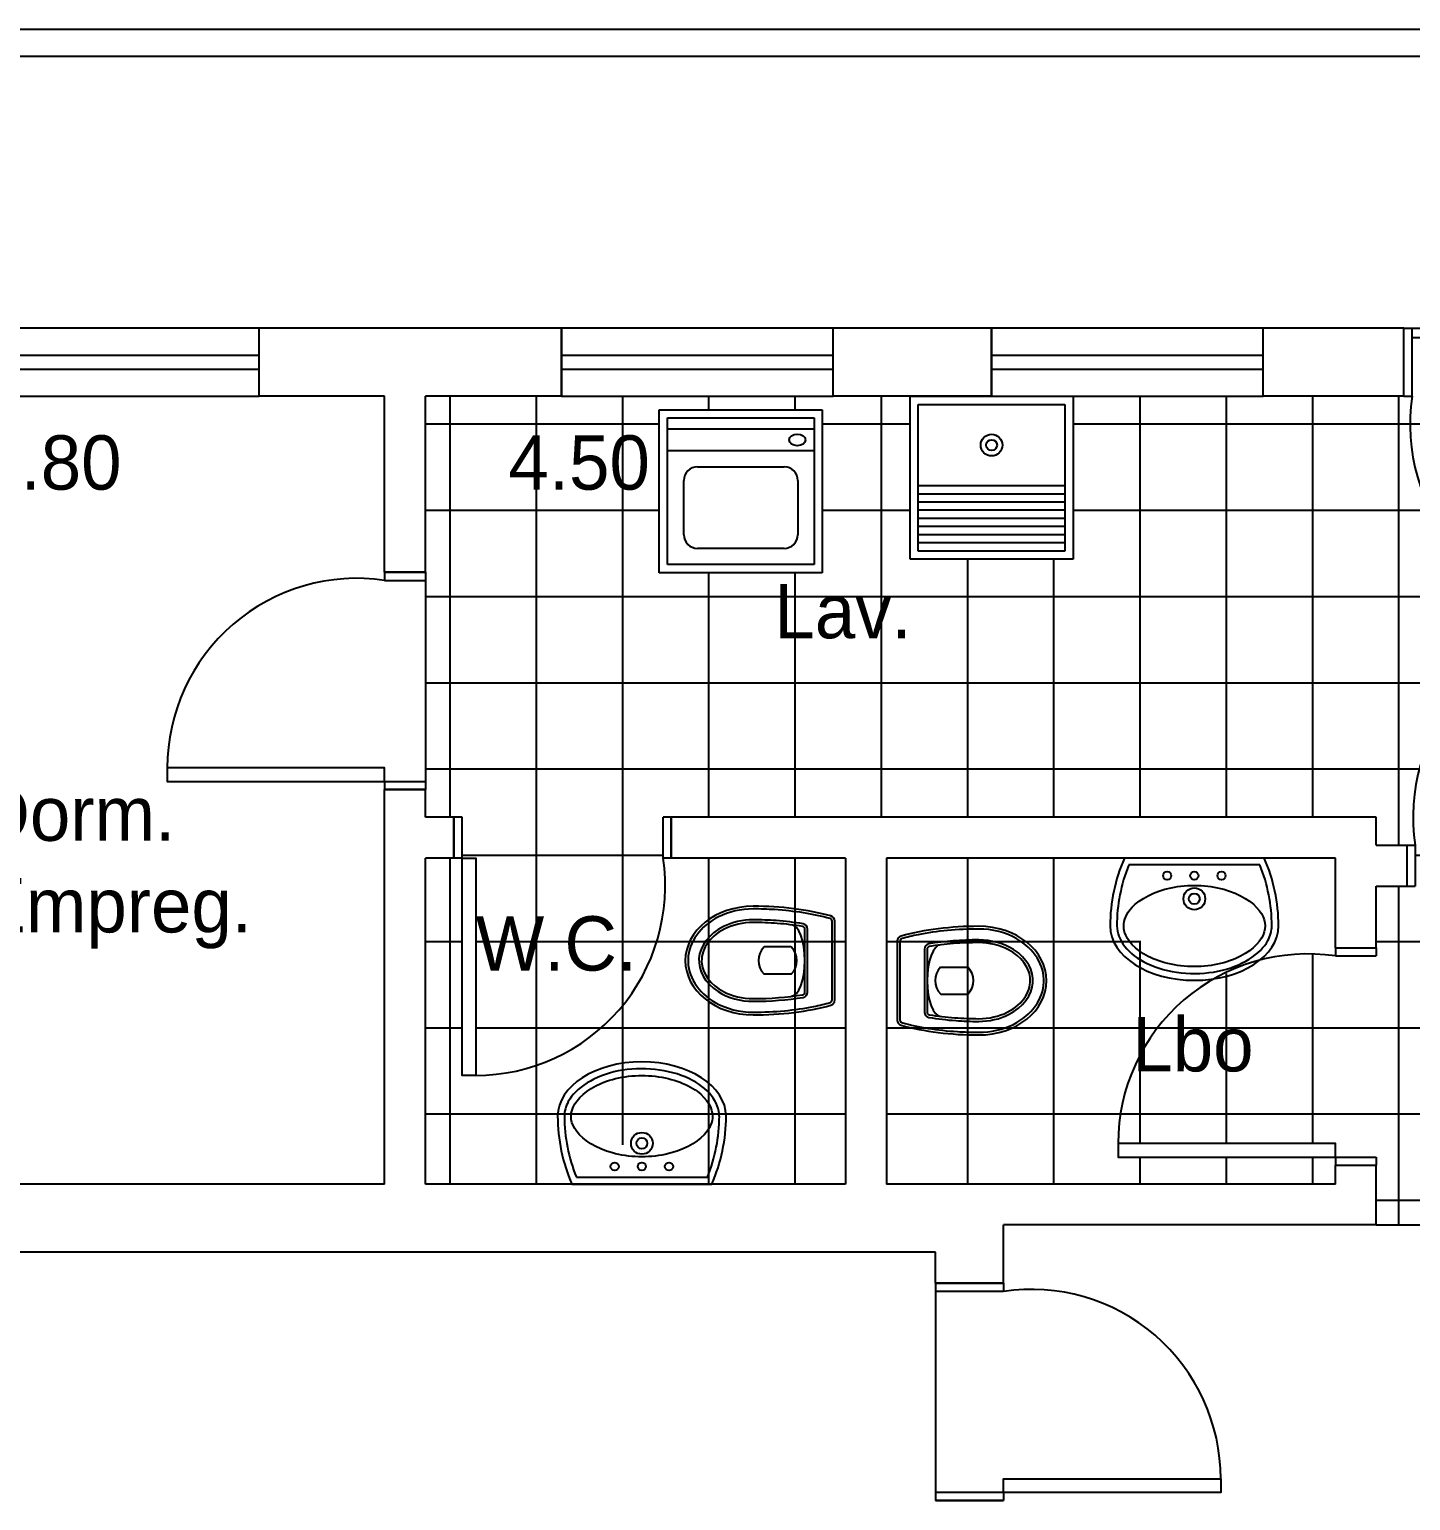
# Model space of a CAD drawing. Extents: x 2.5 to 46, y 0.5 to 35.7.
# Drawn here: x 12.13 to 17.22, y 18.29 to 23.71 of the extents above; entities that cross this region are included whole.
import ezdxf

# ---------------------------------------------------------------- set-up
doc = ezdxf.new("R2010")
doc.units = 0
doc.layers.get('0').update_dxf_attribs({"linetype": 'CONTINUOUS'})
doc.layers.get('DEFPOINTS').update_dxf_attribs({"linetype": 'CONTINUOUS'})
for name, color, linetype in [('BLOCO', 5, 'CONTINUOUS'), ('BLOCOS', 5, 'CONTINUOUS'), ('HACHURA', 1, 'CONTINUOUS'), ('JARDIM', 3, 'CONTINUOUS'), ('PAREDE', 7, 'CONTINUOUS')]:
    doc.layers.add(name, color=color, linetype=linetype)
doc.styles.add('PADRÃO', font='', dxfattribs={"height": 0.2})
doc.styles.get('PADRÃO').set_extended_font_data('AvantGarde Bk BT')
doc.dimstyles.new('PADRÃOS', dxfattribs={"dimtxt": 0.15, "dimasz": 0.1, "dimexe": 1.25, "dimexo": 0.625, "dimgap": 0.1, "dimtad": 0, "dimjust": 1, "dimzin": 1, "dimdsep": 46, "dimtxsty": 'PADRÃO', "dimcen": 2.5, "dimse1": 1, "dimse2": 1, "dimsd1": 1, "dimsd2": 1, "dimclrt": 1, "dimadec": 0, "dimazin": 0, "dimtfac": 1, "dimtdec": 4, "dimtmove": 0, "dimatfit": 3, "dimfxl": 1, "dimtolj": 1, "dimtzin": 0, "dimarcsym": 0})

# ---------------------------------------------------------------- blocks, each defined once
blk = doc.blocks.new('J1')
at = {"layer": 'BLOCO'}
for p, q in [((0, 0.25), (0, 0)), ((1, 0.25), (0, 0.25)), ((1, 0), (1, 0.25)), ((1, 0.1500000000000057), (0, 0.1500000000000057)), ((0, 0.09999999999999432), (1, 0.09999999999999432)), ((0, 0), (1, 0))]:
    blk.add_line(p, q, dxfattribs=at)
blk = doc.blocks.new('P80D15')
at = {"layer": 'BLOCO', "ltscale": 0.015}
for p, q in [((0, 0.1500000000000057), (0, 0)), ((0, 0.1500000000000341), (0.03000000000000114, 0.1500000000000341)), ((0.03000000000000114, 0.1500000000000057), (0.03000000000000114, 0)), ((0.7700000000000102, 0.1500000000000057), (0.7700000000000102, 0)), ((0.7700000000000102, 0.1500000000000057), (0.8000000000000114, 0.1500000000000057)), ((0.8000000000000114, 0.1500000000000057), (0.8000000000000114, 0)), ((0, 2.842170943040401e-14), (0.03000000000000114, 0)), ((0.7699999999999818, 0), (0.8000000000000114, 0))]:
    blk.add_line(p, q, dxfattribs=at)
at = {"layer": 'BLOCO'}
blk.add_lwpolyline([(0.7700000000000102, 0.1500000000000057), (0.7199999999999989, 0.1500000000000057), (0.7199999999999989, 0.950000000000017), (0.7700000000000102, 0.950000000000017)], close=True, dxfattribs=at)
at = {"layer": 'BLOCO', "ltscale": 0.015}
blk.add_arc((0.7199999999999989, 0.2524375000000134), 0.6975625000000036, 89.99999999999959, 188.444460412286, dxfattribs=at)
blk = doc.blocks.new('P80D25')
at = {"layer": 'BLOCO', "ltscale": 0.015}
for p, q in [((0, 0.2499999999999716), (0, 0)), ((0, 0.25), (0.03000000000000114, 0.25)), ((0.03000000000000114, 0.2499999999999716), (0.03000000000000114, 0)), ((0.7700000000000102, 0.2499999999999716), (0.7700000000000102, -2.842170943040401e-14)), ((0.7700000000000102, 0.2499999999999716), (0.8000000000000114, 0.2499999999999716)), ((0.8000000000000114, 0.2499999999999716), (0.8000000000000114, -2.842170943040401e-14)), ((0, 0), (0.8000000000000114, -2.842170943040401e-14))]:
    blk.add_line(p, q, dxfattribs=at)
at = {"layer": 'BLOCO'}
blk.add_lwpolyline([(0.7700000000000102, 0.2499999999999716), (0.7199999999999989, 0.2499999999999716), (0.7199999999999989, 1.049999999999983), (0.7700000000000102, 1.049999999999983)], close=True, dxfattribs=at)
at = {"layer": 'BLOCO', "ltscale": 0.015}
blk.add_arc((0.7199999999999989, 0.3524374999999793), 0.6975625000000036, 89.99999999999959, 188.444460412286, dxfattribs=at)
blk = doc.blocks.new('P80E15')
at = {"layer": 'BLOCO', "ltscale": 0.015}
for p, q in [((0.03000000000000114, 0.1500000000000057), (0, 0.1500000000000057)), ((0, 0.1500000000000057), (0, 0)), ((0.03000000000000114, 0.1500000000000057), (0.03000000000000114, 0)), ((0.8000000000000114, 0.1500000000000341), (0.7700000000000102, 0.1500000000000341)), ((0.7700000000000102, 0.1500000000000057), (0.7700000000000102, 0)), ((0.8000000000000114, 0.1500000000000057), (0.8000000000000114, 0)), ((0.03000000000000114, 2.842170943040401e-14), (0, 0)), ((0.8000000000000114, 2.842170943040401e-14), (0.7700000000000102, 5.684341886080801e-14))]:
    blk.add_line(p, q, dxfattribs=at)
at = {"layer": 'BLOCO'}
blk.add_lwpolyline([(0.03000000000000114, 0.1500000000000057), (0.0800000000000125, 0.1500000000000057), (0.0800000000000125, 0.950000000000017), (0.03000000000000114, 0.950000000000017)], close=True, dxfattribs=at)
at = {"layer": 'BLOCO', "ltscale": 0.015}
blk.add_arc((0.0800000000000125, 0.2524375000000134), 0.6975625000000036, 351.555539587714, 90.00000000000041, dxfattribs=at)
blk = doc.blocks.new('P80E25')
at = {"layer": 'BLOCO', "ltscale": 0.015}
for p, q in [((0.03000000000000114, 0.25), (0, 0.25)), ((0, 0.25), (0, 0)), ((0.03000000000000114, 0.25), (0.03000000000000114, 0)), ((0.8000000000000114, 0.2500000000000284), (0.7700000000000102, 0.2500000000000284)), ((0.7700000000000102, 0.25), (0.7700000000000102, 2.842170943040401e-14)), ((0.8000000000000114, 0.25), (0.8000000000000114, 2.842170943040401e-14)), ((0.8000000000000114, 2.842170943040401e-14), (0, 0))]:
    blk.add_line(p, q, dxfattribs=at)
at = {"layer": 'BLOCO'}
blk.add_lwpolyline([(0.03000000000000114, 0.25), (0.0800000000000125, 0.25), (0.0800000000000125, 1.050000000000011), (0.03000000000000114, 1.050000000000011)], close=True, dxfattribs=at)
at = {"layer": 'BLOCO', "ltscale": 0.015}
blk.add_arc((0.0800000000000125, 0.3524375000000077), 0.6975625000000036, 351.555539587714, 90.00000000000041, dxfattribs=at)
blk = doc.blocks.new('LAVAT')
at = {"layer": 'BLOCOS'}
for p, q in [((-0.2573623180961135, 0), (0.2573623180960993, 0)), ((-0.2410322495695425, 0.02500000000000568), (0.2410322495695283, 0.02500000000000568))]:
    blk.add_line(p, q, dxfattribs=at)
for centre, radius in [((-2.842170943040401e-14, 0.1500000000000057), 0.04), ((-2.842170943040401e-14, 0.1500000000000057), 0.02), ((-0.09999999999999432, 0.06499999999999773), 0.015), ((0, 0.06499999999999773), 0.015), ((0.09999999999999432, 0.06499999999999773), 0.015)]:
    blk.add_circle(centre, radius, dxfattribs=at)
for centre, radius, start, end in [((0.3099999999999739, 0.25), 0.6200000000000045, 180, 203.779994731564), ((0.3099999999999739, 0.25), 0.5951987399818819, 180.0000000000055, 202.2113997706397), ((-0.3099999999999739, 0.25), 0.5951987399818819, 337.7886002293573, 359.9999999999946), ((-0.3099999999999739, 0.25), 0.6200000000000045, 336.2200052684331, 7.016477563892661e-15)]:
    blk.add_arc(centre, radius, start, end, dxfattribs=at)
blk.add_ellipse((-2.842170943040401e-14, 0.25), major_axis=(0.3100000000000023, 0), ratio=0.645161290322576, start_param=0, end_param=3.141592653589793, dxfattribs=at)
for points, knots in [([(0.2849999999999824, 0.2500000000000284), (0.2849999999999682, 0.300317964642403), (0.2452497040517159, 0.3541887687748044), (0.1008916727811169, 0.4227595909021034), (3.167234224576987e-05, 0.4339558931305021), (-0.1743068501371283, 0.3989778962069579), (-0.2442601782461509, 0.3532994974840165), (-0.2803506487652356, 0.2860131679577762), (-0.2851229441039038, 0.2679846562883483), (-0.285198739981908, 0.2499999999999716)], [0, 0, 0, 0, 0.9361481793933827, 0.9361481793933827, 1.872296358786765, 1.872296358786765, 2.808444538180148, 2.808444538180148, 3.13938546545754, 3.13938546545754, 3.13938546545754, 3.13938546545754]), ([(0.2599999999999625, 0.2500000000000284), (0.2599999999999625, 0.2784978981889878), (0.242078010852012, 0.3126567214920613), (0.1643569005752425, 0.3704649949829673), (0.1030052039381815, 0.3920693254798095), (-0.02877373062847255, 0.4037223597623836), (-0.0976825814684048, 0.3936467971219031), (-0.2034406750199054, 0.3477822861136133), (-0.2396263539294523, 0.3143366745038918), (-0.2661732608932681, 0.2526194074667387), (-0.2627272874450739, 0.2240541362115209), (-0.2158391141528142, 0.162032776211305), (-0.168127663237712, 0.1314918993692231), (-0.04805875393354597, 0.09792981637818343), (0.02266607553652022, 0.095757041570522), (0.1477154277714732, 0.1225128520000851), (0.2007272141554637, 0.1503951910720218), (0.2508407150234859, 0.2045307616155014), (0.2599999999999767, 0.2286312563089723), (0.2599999999999625, 0.2500000000000284)], [0, 0, 0, 0, 0.718091798041799, 0.718091798041799, 1.436183596083598, 1.436183596083598, 2.154275394125397, 2.154275394125397, 2.872367192167196, 2.872367192167196, 3.590458990208995, 3.590458990208995, 4.308550788250794, 4.308550788250794, 5.026642586292593, 5.026642586292593, 5.744734384334392, 5.744734384334392, 6.283185307179586, 6.283185307179586, 6.283185307179586, 6.283185307179586])]:
    blk.add_open_spline(points, degree=3, knots=knots, dxfattribs=at)
blk = doc.blocks.new('VASOSAN')
at = {"layer": 'BLOCOS'}
for p, q in [((-0.04999870165021036, 0.1999637913173729), (-0.04999870165021036, 0.300036208682684)), ((0.05000129834978395, 0.2000000000000171), (0.05000129834978395, 0.3000000000000398)), ((-0.1156907586723577, 0.1400000000000148), (0.1156608751354042, 0.1400000000000148)), ((-0.1156899891503542, 0.1500000000000057), (0.1156563640565906, 0.1500000000000057)), ((-0.1449592708755176, 0.04000000000002046), (0.1449618675667352, 0.04000000000002046)), ((-0.144958964094414, 0.05000000000001137), (0.144958964094414, 0.05000000000001137))]:
    blk.add_line(p, q, dxfattribs=at)
for centre, radius, start, end in [((-1.681254687468936e-05, 0.2500000000000284), 0.07072348561596478, 44.98962509969003, 134.9688828081831), ((-1.681254687468936e-05, 0.2500000000000284), 0.07072348561596478, 225.0311171918169, 315.01037490031), ((-0.1156907586724003, 0.1599999999999966), 0.02, 189.3867869031125, 270.0000000001221), ((-0.1156899891503826, 0.1599999999999113), 0.01, 189.3843767903272, 270.0000000002443), ((0.1156563640566048, 0.1599999999999397), 0.01, 269.9999999999185, 350.5758748885445), ((0.1156608751354185, 0.1600000000000534), 0.02, 269.9999999999593, 350.5771305827586), ((-0.1449592708755176, 0.06000000000784667), 0.02, 195.5363314444965, 269.9999999879495), ((-0.1449589640944282, 0.0600000000000307), 0.01, 195.5346797106506, 270), ((0.1449589640941156, 0.06000000000059913), 0.01, 270.0000000017912, 344.483103753554), ((0.1449618675666784, 0.06000000000008754), 0.02, 270.0000000001221, 344.463668535786)]:
    blk.add_arc(centre, radius, start, end, dxfattribs=at)
for centre, major_axis, ratio, start_param, end_param in [((1.298349786793551e-06, 0.3400000000000034), (0, 0.25), 0.8000000000000114, 4.71238898038469, 7.853981633974483), ((1.298349786793551e-06, 0.3400000000000034), (0, 0.5), 0.4000000000000057, 1.570796326794897, 2.178171401941273), ((1.298349786793551e-06, 0.3400000000000034), (0, 0.5), 0.4000000000000057, 4.10501390519934, 4.71238898038469), ((3.162615456631102e-06, 0.2000000000000171), (-0.1315416254084454, 0), 0.380107846735427, 0, 3.141592653589793)]:
    blk.add_ellipse(centre, major_axis=major_axis, ratio=ratio, start_param=start_param, end_param=end_param, dxfattribs=at)
for points, knots in [([(0.1900012983497845, 0.3400000000000034), (0.1900012983497845, 0.3848761319792686), (0.1797393390216371, 0.4296688513161939), (0.1275724019719462, 0.5345347987748141), (0.06728061332151469, 0.5774883381547511), (-0.05557463358574921, 0.5822833263597715), (-0.1176873313140447, 0.5442092108278018), (-0.1772271428546759, 0.4396819034496957), (-0.1899987016502109, 0.3899119131999385), (-0.1899987016502109, 0.3400000000000034)], [4.71238898038469, 4.71238898038469, 4.71238898038469, 4.71238898038469, 5.268704666077937, 5.268704666077937, 6.251971787216637, 6.251971787216637, 7.235238908355337, 7.235238908355337, 7.853981633974483, 7.853981633974483, 7.853981633974483, 7.853981633974483]), ([(0.1500012983497925, 0.3400000000000034), (0.1500012983497925, 0.3788440209133057), (0.1410350669412708, 0.4175642631073231), (0.09785548235792874, 0.5046356523495774), (0.05186252916044509, 0.5365242863162791), (-0.035906470330346, 0.5428969122828846), (-0.08268716521656927, 0.5186239494114204), (-0.136675398657502, 0.4336095243094746), (-0.1499987016502189, 0.3869668551708401), (-0.1499987016502189, 0.3400000000000034)], [4.71238898038469, 4.71238898038469, 4.71238898038469, 4.71238898038469, 5.267303564860582, 5.267303564860582, 6.225165062483076, 6.225165062483076, 7.18302656010557, 7.18302656010557, 7.853981633974483, 7.853981633974483, 7.853981633974483, 7.853981633974483]), ([(0.1400012983497874, 0.3400000000000034), (0.1400012983497874, 0.3772837390730786), (0.1313244408788421, 0.4146147677288923), (0.08614040026922964, 0.5057958350239744), (0.03502463044166859, 0.5349710805647021), (-0.04931088296146413, 0.5246485128546965), (-0.08846614740087944, 0.4978919085569657), (-0.1301770436703151, 0.4186244413023701), (-0.139998701650228, 0.3793231752999873), (-0.139998701650228, 0.3400000000000034)], [4.71238898038469, 4.71238898038469, 4.71238898038469, 4.71238898038469, 5.266984672173268, 5.266984672173268, 6.376176055750425, 6.376176055750425, 7.268653195712185, 7.268653195712185, 7.853981633974483, 7.853981633974483, 7.853981633974483, 7.853981633974483]), ([(-0.1899987016502109, 0.3400000000000034), (-0.1899987016502109, 0.2628456380244302), (-0.1826597402104682, 0.1857481592563204), (-0.1646350625580055, 0.0962993025843275), (-0.1598779088782436, 0.07633152029333701), (-0.1545936493339752, 0.05732178411361133)], [1.570796326794897, 1.570796326794897, 1.570796326794897, 1.570796326794897, 2.037455774227855, 2.037455774227855, 2.178171373096618, 2.178171373096618, 2.178171373096618, 2.178171373096618]), ([(0.1255213970934932, 0.158362586435743), (0.1304959230626253, 0.1883329397418549), (0.1342856674288981, 0.2197754344096836), (0.1388984311594896, 0.280892952358073), (0.1400012983497874, 0.3104504303007616), (0.1400012983497874, 0.3400000000000034)], [4.319424209334854, 4.319424209334854, 4.319424209334854, 4.319424209334854, 4.526146784234752, 4.526146784234752, 4.71238898038469, 4.71238898038469, 4.71238898038469, 4.71238898038469]), ([(0.1353910129756457, 0.1567256052765629), (0.1406375926198677, 0.1883393074453181), (0.1445703338030171, 0.2215366219332111), (0.1489940345178695, 0.2833246268364178), (0.1500012983497925, 0.3116621455754114), (0.1500012983497925, 0.3400000000000034)], [4.319414935773391, 4.319414935773391, 4.319414935773391, 4.319414935773391, 4.53527739023095, 4.53527739023095, 4.71238898038469, 4.71238898038469, 4.71238898038469, 4.71238898038469]), ([(0.1545944801337669, 0.0573247746568768), (0.1714080019636555, 0.1178830224408784), (0.1827947395838834, 0.188231392050767), (0.1891612343353728, 0.2873542333339003), (0.1900012983497845, 0.3136769834079587), (0.1900012983497845, 0.3400000000000034)], [4.105016649121983, 4.105016649121983, 4.105016649121983, 4.105016649121983, 4.553177186481221, 4.553177186481221, 4.71238898038469, 4.71238898038469, 4.71238898038469, 4.71238898038469])]:
    blk.add_open_spline(points, degree=3, knots=knots, dxfattribs=at)
for points in [[(-0.1499987016502189, 0.3400000000000034), (-0.1499987016502189, 0.2771333061211863), (-0.1449377691834997, 0.2142947379843179), (-0.1354229546785177, 0.1567380311504962)], [(-0.1399987016502138, 0.3400000000000034), (-0.1399987016502138, 0.2776703725988909), (-0.1349701841103865, 0.2153313553609451), (-0.1255561557510418, 0.1583694305881238)]]:
    blk.add_open_spline(points, degree=3, dxfattribs=at)
blk = doc.blocks.new('MÁQUINA')
at = {"layer": 'BLOCOS'}
for p, q in [((-0.2999999999999972, 0.6500000000000057), (0.2999999999999972, 0.6500000000000057)), ((-0.2999999999999972, 0.05000000000001137), (-0.2999999999999972, 0.6500000000000057)), ((0.2999999999999972, 0.6500000000000057), (0.2999999999999972, 0.05000000000001137)), ((-0.2700000000000244, 0.620000000000033), (0.2700000000000102, 0.620000000000033)), ((-0.2699999999999818, 0.0800000000000125), (-0.2700000000000244, 0.620000000000033)), ((0.2700000000000102, 0.620000000000033), (0.269999999999996, 0.07999999999995566)), ((-0.160000000000025, 0.5600000000000023), (0.1600000000000108, 0.5600000000000023)), ((-0.210000000000008, 0.3100000000000023), (-0.2100000000000222, 0.5099999999999909)), ((0.210000000000008, 0.5099999999999909), (0.2099999999999795, 0.3099999999999739)), ((0.1599999999999824, 0.2599999999999625), (-0.1600000000000108, 0.2599999999999909)), ((0.2700000000000102, 0.1999999999999602), (-0.2699999999999676, 0.2000000000000171)), ((0.269999999999996, 0.1199999999999477), (-0.2699999999999818, 0.1200000000000045)), ((0.269999999999996, 0.07999999999995566), (-0.2699999999999818, 0.0800000000000125)), ((0.2999999999999972, 0.05000000000001137), (-0.2999999999999972, 0.05000000000001137))]:
    blk.add_line(p, q, dxfattribs=at)
for centre, start, end in [((-0.160000000000025, 0.5099999999999909), 90, 180.0000000000045), ((0.1600000000000108, 0.5099999999999909), 359.9999999999985, 90.00000000000375), ((-0.1600000000000108, 0.3100000000000023), 180.0000000000057, 269.9999999999924), ((0.1599999999999824, 0.3099999999999739), 269.999999999994, 359.9999999999981)]:
    blk.add_arc(centre, 0.05, start, end, dxfattribs=at)
blk.add_ellipse((-0.2079155801208259, 0.1609604888554372), major_axis=(-0.03006968374842245, 0), ratio=0.7169811713374736, dxfattribs=at)
blk = doc.blocks.new('TANQUE')
at = {"layer": 'BLOCOS'}
for p, q in [((-0.2999999999999972, 0.5999999999999943), (0.2999999999999972, 0.5999999999999943)), ((-0.2999999999999972, 0), (-0.2999999999999972, 0.5999999999999943)), ((0.2999999999999972, 0.5999999999999943), (0.2999999999999972, 0)), ((-0.2700000000000244, 0.5700000000000216), (0.2700000000000102, 0.5700000000000216)), ((-0.2699999999999818, 0.03000000000000114), (-0.2700000000000244, 0.5700000000000216)), ((0.2700000000000102, 0.5700000000000216), (0.269999999999996, 0.02999999999994429)), ((-0.2700000000000244, 0.5400000000000205), (0.2700000000000102, 0.5400000000000205)), ((-0.2700000000000244, 0.5100000000000193), (0.2700000000000102, 0.5100000000000193)), ((-0.2700000000000244, 0.4800000000000182), (0.2700000000000102, 0.4800000000000182)), ((-0.2700000000000244, 0.4500000000000171), (0.2700000000000102, 0.4500000000000171)), ((-0.2700000000000244, 0.4200000000000159), (0.2700000000000102, 0.4200000000000159)), ((-0.2700000000000244, 0.3900000000000148), (0.2700000000000102, 0.3900000000000148)), ((-0.2700000000000244, 0.3600000000000136), (0.2700000000000102, 0.3600000000000136)), ((-0.2700000000000244, 0.3300000000000125), (0.2700000000000102, 0.3300000000000125)), ((0.2999999999999972, 0), (-0.2999999999999972, 0)), ((0.269999999999996, 0.02999999999994429), (-0.2699999999999818, 0.03000000000000114))]:
    blk.add_line(p, q, dxfattribs=at)
for radius in [0.04, 0.02]:
    blk.add_circle((1.4210854715202e-14, 0.1800000000000068), radius, dxfattribs=at)
blk = doc.blocks.new('*D34')
at = {"layer": 'DEFPOINTS', "color": 0, "linetype": 'ByBlock', "ltscale": 0.015}
for p in [(131.3087874970538, 149.6447415778364), (133.1087874970538, 149.6447415778364), (133.1087874970538, 149.3993567562051)]:
    blk.add_point(p, dxfattribs=at)
at = {"color": 1, "linetype": 'ByBlock', "ltscale": 0.015, "insert": (131.8800100245263, 149.3993567562051), "char_height": 0.2, "attachment_point": 5, "style": 'PADRÃO'}
blk.add_mtext('\\A1;1.80', dxfattribs=at)
blk = doc.blocks.new('*D37')
at = {"layer": 'DEFPOINTS', "color": 0, "linetype": 'ByBlock', "ltscale": 0.015}
for p in [(133.2587874970538, 149.6447415778364), (137.7587874970538, 149.6447415778364), (137.7587874970538, 149.3993567562051)]:
    blk.add_point(p, dxfattribs=at)
at = {"color": 1, "linetype": 'ByBlock', "ltscale": 0.015, "insert": (133.8249276069439, 149.3993567562051), "char_height": 0.2, "attachment_point": 5, "style": 'PADRÃO'}
blk.add_mtext('\\A1;4.50', dxfattribs=at)

msp = doc.modelspace()

# ---------------------------------------------------------------- hatches: boundary and pattern name
at = {"layer": 'HACHURA', "ltscale": 0.015}
h = msp.add_hatch(dxfattribs=at)
h.set_pattern_fill('NET', color=256, scale=0.1, style=0)
h.set_pattern_definition([(0, (-119.6681833699496, -127.2895551963531), (0, 0.3175), []), (90, (-119.6681833699496, -127.2895551963531), (-0.3175, 1.944062586693024e-17), [])])
edge = h.paths.add_edge_path()
edge.add_line((18.24060412710415, 20.28370476593486), (18.09060412710417, 20.28370476593483))
edge.add_line((18.09060412710417, 20.28370476593483), (18.0906041271042, 20.31370476593486))
edge.add_line((18.0906041271042, 20.31370476593486), (18.09060412710417, 20.55203919476895))
edge.add_line((18.09060412710417, 20.55203919476895), (18.00371149352858, 20.55203919476892))
edge.add_line((18.00371149352858, 20.55203919476892), (17.97371149352858, 20.55203919476892))
edge.add_line((17.97371149352858, 20.55203919476892), (17.97371149352855, 20.70203919476893))
edge.add_line((17.97371149352855, 20.70203919476893), (17.92371149352857, 20.70203919476893))
edge.add_line((17.92371149352857, 20.70203919476893), (17.92371149352857, 21.50203919476894))
edge.add_arc((17.92371149352857, 20.80447669476894), 0.6975624999999992, 90, 188.444460412286)
edge.add_line((17.23371149352857, 20.70203919476893), (17.23371149352855, 20.55203919476892))
edge.add_line((17.23371149352855, 20.55203919476892), (17.20371149352857, 20.55203919476895))
edge.add_line((17.20371149352857, 20.55203919476895), (17.09060412710417, 20.55203919476892))
edge.add_line((17.09060412710417, 20.55203919476892), (17.09060412710417, 20.32476472908954))
edge.add_line((17.09060412710417, 20.32476472908954), (17.09060412710409, 20.29476472908954))
edge.add_line((17.09060412710409, 20.29476472908954), (16.94060412710417, 20.29476472908954))
edge.add_arc((16.83816662710413, 19.60476472908954), 0.6975624999999994, 81.55553958771166, 104.4341383612295)
edge.add_arc((16.83816662710416, 19.60476472908954), 0.6975624999999993, 119.5615794417896, 180)
edge.add_line((16.14060412710415, 19.60476472908954), (16.94060412710414, 19.60476472908954))
edge.add_line((16.94060412710414, 19.60476472908954), (16.94060412710419, 19.55476472908953))
edge.add_line((16.94060412710419, 19.55476472908953), (17.09060412710411, 19.55476472908953))
edge.add_line((17.09060412710411, 19.55476472908953), (17.09060412710417, 19.52476472908953))
edge.add_line((17.09060412710417, 19.52476472908953), (17.09060412710417, 19.30518638148331))
edge.add_line((17.09060412710417, 19.30518638148331), (18.09060412710417, 19.30518638148331))
edge.add_line((18.09060412710417, 19.30518638148331), (18.09060412710417, 19.51370476593482))
edge.add_line((18.09060412710417, 19.51370476593482), (18.09060412710417, 19.54370476593488))
edge.add_line((18.09060412710417, 19.54370476593488), (18.24060412710421, 19.54370476593485))
edge.add_line((18.24060412710421, 19.54370476593485), (18.24060412710418, 19.59370476593486))
edge.add_line((18.24060412710418, 19.59370476593486), (19.04060412710419, 19.59370476593486))
edge.add_arc((18.34304162710418, 19.59370476593486), 0.6975624999999992, 0, 98.44446041228834)
h.paths.add_polyline_path([(17.9237114935286, 21.50203919476894), (17.97371149352858, 21.50203919476891), (17.97371149352858, 20.70203919476893), (18.00371149352858, 20.70203919476893), (18.0906041271042, 20.70203919476893), (18.09060412710417, 22.35518638148332), (17.99263635208567, 22.35518638148332), (17.96263635208567, 22.35518638148332), (17.96263635208564, 21.55518638148328), (17.91263635208526, 21.55518638148331, -0.4580704259900417), (17.22263635208566, 22.35518638148329), (17.19263635208566, 22.35518638148329), (16.67475735259003, 22.35518638148332), (15.97475735259005, 22.35518638148335), (15.97475735259005, 21.75518638148333), (15.37475735259002, 21.75518638148333), (15.37475735259005, 22.35518638148335), (15.09108649907455, 22.35518638148335), (14.09108649907452, 22.35518638148335), (13.59060412710417, 22.35518638148329), (13.59060412710417, 21.70730991192727), (13.59060412710411, 21.67730991192727), (13.59060412710417, 20.93730991192726), (13.59060412710417, 20.90730991192726), (13.5906041271042, 20.80518638148331), (13.6956866386391, 20.80518638148334), (13.72568663863908, 20.80518638148334), (13.72568663863908, 20.65518638148333), (13.77568663863909, 20.6551863814833), (13.77568663863909, 19.85518638148332, 0.458070425990229), (14.46568663863908, 20.65518638148333), (14.46568663863906, 20.80518638148331), (14.49568663863909, 20.80518638148331), (17.09060412710417, 20.80518638148334), (17.09060412710417, 20.70203919476893), (17.20371149352857, 20.70203919476893), (17.23371149352857, 20.70203919476896, -0.4580704259902269)])
h.paths.add_polyline_path([(15.05169887476634, 21.70518638148334), (14.45169887476624, 21.70518638148337), (14.45169887476624, 22.30518638148334), (15.05169887476623, 22.30518638148334)], flags=16)
h.paths.add_polyline_path([(17.91263635208568, 22.35518638148332), (17.96263635208567, 22.35518638148332), (17.96263635208567, 22.60518638148332), (17.22263635208566, 22.60518638148329), (17.22263635208566, 22.35518638148332, 0.4580704259902287), (17.91263635208566, 21.55518638148331)])
edge = h.paths.add_edge_path()
edge.add_line((15.13738872002716, 20.6551863814833), (14.49568663863911, 20.6551863814833))
edge.add_line((14.49568663863911, 20.6551863814833), (14.46568663863908, 20.6551863814833))
edge.add_arc((13.77568663863909, 20.55274888148332), 0.6975624999999992, -90, 8.444460412283718, ccw=False)
edge.add_line((13.77568663863909, 19.85518638148332), (13.72568663863908, 19.85518638148329))
edge.add_line((13.72568663863908, 19.85518638148329), (13.72568663863908, 20.65518638148333))
edge.add_line((13.72568663863908, 20.65518638148333), (13.69568663863907, 20.65518638148333))
edge.add_line((13.69568663863907, 20.65518638148333), (13.59060412710417, 20.6551863814833))
edge.add_line((13.59060412710417, 20.6551863814833), (13.59060412710414, 19.45518638148332))
edge.add_line((13.59060412710414, 19.45518638148332), (14.13011096897299, 19.45518638148332))
edge.add_arc((14.69747328707317, 19.70518638148323), 0.6199999999999974, 179.9999999999869, 203.7799947314045, ccw=False)
edge.add_arc((14.07747328707325, 19.70518638148329), 0.6200000000000034, 336.2200052685906, 359.99999999996584, ccw=False)
edge.add_line((14.64483560517343, 19.45518638148332), (15.13738872002713, 19.45518638148332))
edge.add_line((15.13738872002713, 19.45518638148332), (15.13738872002716, 20.6551863814833))
edge = h.paths.add_edge_path()
edge.add_arc((16.73111007013514, 20.40518638148345), 0.6200000000000709, 156.2200052686045, 179.9999999999843, ccw=False)
edge.add_line((16.16374775203485, 20.6551863814833), (15.28738872002717, 20.65518638148333))
edge.add_line((15.28738872002717, 20.65518638148333), (15.28738872002711, 19.45518638148332))
edge.add_line((15.28738872002711, 19.45518638148332), (16.94060412710417, 19.45518638148332))
edge.add_line((16.94060412710417, 19.45518638148332), (16.94060412710417, 19.52476472908953))
edge.add_line((16.94060412710417, 19.52476472908953), (16.94060412710417, 19.55476472908953))
edge.add_line((16.94060412710417, 19.55476472908953), (16.14060412710415, 19.55476472908953))
edge.add_line((16.14060412710415, 19.55476472908953), (16.14060412710415, 19.60476472908954))
edge.add_arc((16.83816662710416, 19.60476472908954), 0.6975624999999993, 119.56157944178969, 180, ccw=False)
h.paths.add_polyline_path([(16.12527880622741, 19.81459721827781), (16.70034748754611, 19.81459721827781), (16.70034748754611, 20.12098458091518), (16.12527880622741, 20.12098458091518)], flags=25)
h.paths.add_polyline_path([(13.84060412710417, 22.26392243897288), (14.4728843468844, 22.26392243897288), (14.4728843468844, 21.95568068073112), (13.84060412710417, 21.95568068073112)], flags=24)
h.paths.add_polyline_path([(13.71943663863908, 20.18496390480288), (14.43193663863909, 20.18496390480288), (14.43193663863909, 20.49691445425344), (13.71943663863908, 20.49691445425344)], flags=25)
h.paths.add_polyline_path([(14.80762694141868, 21.40921632647908), (15.43819012823187, 21.40921632647908), (15.43819012823187, 21.71519160120437), (14.80762694141868, 21.71519160120437)], flags=24)
h.paths.add_polyline_path([(11.89060412710415, 22.26392243897288), (12.53304918204921, 22.26392243897288), (12.53304918204921, 21.95568068073112), (11.89060412710415, 21.95568068073112)], flags=9)
h.paths.add_polyline_path([(11.75176001123413, 19.70518638148332), (11.75176001123413, 20.38334572214265), (12.06000176947589, 20.38334572214265), (12.06000176947589, 19.70518638148332)], flags=9)
h.paths.add_polyline_path([(18.49060412710418, 22.30223755606988), (19.16876346776351, 22.30223755606988), (19.16876346776351, 21.99399579782812), (18.49060412710418, 21.99399579782812)], flags=9)
h.paths.add_polyline_path([(19.94257708370148, 21.42702704082396), (19.94257708370148, 22.10518638148329), (20.25081884194324, 22.10518638148329), (20.25081884194324, 21.42702704082396)], flags=9)
h.paths.add_polyline_path([(11.86017485332084, 20.25761048967914), (13.08792210606811, 20.25761048967914), (13.08792210606811, 20.64620939077804), (11.86017485332084, 20.64620939077804)], flags=9)
h.paths.add_polyline_path([(11.87387677639776, 20.66334537978904), (12.76762677639778, 20.66334537978904), (12.76762677639778, 20.9697327424264), (11.87387677639776, 20.9697327424264)], flags=9)
h.paths.add_polyline_path([(18.78027572526796, 21.04067403155909), (19.61963012087236, 21.04067403155909), (19.61963012087236, 21.42000095463601), (18.78027572526796, 21.42000095463601)], flags=9)
at = {"layer": 'JARDIM', "ltscale": 0.015}
h = msp.add_hatch(dxfattribs=at)
h.set_pattern_fill('AR-SAND', color=256, scale=0.02, style=0)
h.set_pattern_definition([(37.50000000000001, (-119.6280901692429, -132.9395551963531), (-0.03200062591968091, 0.9788264746586848), [0, -0.7721600000000001, 0, -0.8636, 0, -0.8255]), (7.499999999999999, (-119.6280901692429, -132.9395551963531), (0.8990465662760053, 1.433650201136708), [0, -0.41656, 0, -0.69596, 0, -0.2667]), (327.5, (-120.2529301692429, -132.9395551963531), (1.581984740482916, 0.002874369357091382), [0, -0.254, 0, -0.9144, 0, -1.1938]), (317.5, (-120.2529301692429, -132.9395551963531), (1.527112904944594, 0.4458586465144325), [0, -0.127, 0, -0.59944, 0, -0.6858])])
h.paths.add_polyline_path([(17.8882938501022, 15.80518638148328), (15.72010670361018, 15.80518638148331), (15.22010670361018, 15.80518638148331), (14.7806041271042, 15.80518638148331), (14.79603246677439, 13.60518638148332), (17.8882938501022, 13.60518638148332)])
h.paths.add_polyline_path([(16.15753061161962, 14.49869354915995), (16.12893405390437, 14.45613914779798, 0.0002300770649193531), (16.1294006334592, 14.45580276991114, 0.2776216076969242)], flags=16)
h.paths.add_polyline_path([(15.86968642435437, 14.96705002340195), (16.45970363012481, 14.96012493882719), (16.47022205344723, 14.97129646686574), (16.08882636653368, 15.39290734525667, -0.2494117660134857), (16.06776302598675, 15.41619165028305), (16.06617790324719, 15.41794391181489, 0.2050076759132828)], flags=16)
h.paths.add_polyline_path([(15.87561267591752, 14.87699158199874, 0.1034839593330037), (15.89038211969782, 14.88162886473521), (15.87524972030039, 14.87964724100459, 0.00107214014395759)], flags=16)
h.paths.add_polyline_path([(16.91452881468172, 14.51480245950842, -0.01524647078115884), (16.9122520221666, 14.51723268716663), (16.49947586356186, 14.9578262109909), (16.46953059467472, 14.93755076851525), (16.48697688250536, 14.95286819384273), (16.11627058764023, 15.46038276419392, -0.1098075658983592), (16.36264649280113, 15.57384881583064, -0.01037733938305558), (16.36273102187297, 15.57538155052538), (16.36715659946628, 15.5548395567217, 0.6141694520975032), (16.43309956467485, 15.55688388662429), (16.4291676901245, 15.59481035493073, -0.0754278110032581), (16.43443158552998, 15.5850427539321, -0.2470778442524222), (16.97333235845576, 15.36483608271334, 1.028456127404382), (16.97454924379028, 15.27949047885392), (17.01167864479808, 15.30463017745296, 0.03863615137713812), (17.01390997846005, 15.31082909907445, -0.3183349150125962), (16.99505678579044, 14.58846501877454, 0.003026774065949813), (16.99462849428289, 14.58896882950978), (16.97571512250582, 14.60311668252652, 0.8075926180534071), (16.91225202216617, 14.51723268716708)], flags=16)
h.paths.add_polyline_path([(36.61574048436376, 23.60518638148332), (34.13245420182261, 23.60518638148332), (34.14376881628442, 23.49604674305107, -0.2440771632973461), (35.2152928736038, 23.07365857700918), (34.27675963495477, 22.24964873950475), (34.2844250312645, 22.2439147592508), (35.30667803111584, 22.93606522790023, 0.03863615137693947), (35.31114069843974, 22.94846307114315, -0.312433252423387), (35.28928362799948, 21.52539332970943, -0.01749954194935687), (35.28859296997325, 21.52248667495834, -0.3183349150125962), (35.26973977730364, 20.80012259465843, 0.003026774066400845), (35.26931148579601, 20.80062640539373), (35.25039811401899, 20.81477425841044, 0.8075926180531926), (35.18693501367932, 20.72889026305103), (35.18921180619617, 20.72646003539106, -0.01524647078999138), (35.18693501367969, 20.72889026305063), (34.8146134500476, 21.12630291951538, -0.04129639600617858), (34.62212772586932, 21.05255329534896), (34.32409388540285, 20.73601408570315, -0.1273403571769424), (34.16720331075845, 21.00716733236493, -0.1359874997116634), (33.54118884932839, 21.23908316859021), (33.50574762716175, 21.18634325465175, -0.03255912539160993), (33.56197215253826, 21.12760330631812, 1.028456127404689), (33.56318903787275, 21.04225770245867), (33.60031843888061, 21.06739740105775, 0.03863615137691116), (33.60254977254255, 21.07359632267921, -0.3183349150125962), (33.58369657987294, 20.3512322423793, 0.003026774066400845), (33.5832682883653, 20.35173605311459), (33.56435491658829, 20.3658839061313, 0.8075926180531926), (33.50089181624861, 20.27999991077189), (33.50316860876546, 20.27756968311192, -0.01524647078999138), (33.50089181624898, 20.27999991077149), (33.08811565764435, 20.72059343459563), (33.05817038875716, 20.70031799211995), (33.08362897906889, 20.72267002825674), (33.01886383146487, 21.34738815863312, -0.214575463382228), (33.50574762716175, 21.18634325465177), (33.59838196475886, 21.32419197131415, 0.8899943661949037), (33.40310332264741, 21.35473516164427, -0.1685145550612656), (33.03382018212042, 22.08609935500346), (33.06408498091528, 22.09006260246468, 0.7955465082776717), (33.02284675565204, 22.23149640646702, 1.031435112575035e-05), (33.02284763194896, 22.23144484215686, -0.211740565008782), (33.41771874119502, 23.16461164932736, 0.02072236716776057), (33.41884679349309, 23.15918817356044), (34.22376484841413, 22.26939780672575), (34.22747494938304, 22.27333827344108), (33.51586191680011, 23.24757040138209, -0.1098075658983616), (34.00861372712197, 23.47450250465562, -0.01037733938304025), (34.00878278526557, 23.47756797404509), (34.01763394045216, 23.43648398643785, 0.6141694520978488), (34.14951987086931, 23.44057264624297), (34.13245420182261, 23.60518638148329), (26.29194202814818, 23.60518638148329), (26.29194202814818, 22.60518638148332), (27.08423483723922, 22.60518638148332), (28.49415751769746, 22.60518638148332), (29.64060412710418, 21.45873977207663), (29.64060412710418, 20.20163299088998), (30.5523692084283, 20.20163299089), (30.55236920842827, 15.80518638148331), (28.64060412710418, 15.80518638148331), (23.47690983075708, 15.80518638148331), (21.97690983075708, 15.80518638148331), (18.03829385010221, 15.80518638148331), (18.03829385010221, 13.60518638148332), (36.61574048436378, 13.60518638148332)])

# ---------------------------------------------------------------- linework, layer by layer
at = {"layer": 'HACHURA', "ltscale": 0.015}
for p, q in [((13.59060412710417, 21.67730991192727), (13.59060412710417, 20.93730991192726)), ((17.09060412710417, 19.30518638148331), (18.09060412710417, 19.30518638148331))]:
    msp.add_line(p, q, dxfattribs=at)
at = {"layer": 'PAREDE', "ltscale": 0.015}
for p, q in [((14.09108649907452, 22.60518638148332), (12.97912178154897, 22.60518638148332)), ((12.97912178154897, 22.35518638148332), (12.97912178154897, 22.60518638148332)), ((14.09108649907452, 22.35518638148332), (14.09108649907452, 22.60518638148329)), ((15.09108649907452, 22.35518638148332), (15.09108649907452, 22.60518638148329)), ((15.67475735259006, 22.60518638148332), (15.09108649907449, 22.60518638148332)), ((15.67475735259003, 22.35518638148332), (15.67475735259003, 22.60518638148329)), ((17.19263635208566, 22.60518638148332), (16.67475735259003, 22.60518638148332)), ((16.67475735259003, 22.35518638148332), (16.67475735259003, 22.60518638148329)), ((17.19263635208566, 22.35518638148332), (17.19263635208566, 22.60518638148332)), ((13.44060412710417, 22.35518638148332), (12.97912178154897, 22.35518638148332)), ((13.44060412710417, 21.70730991192724), (13.44060412710417, 22.35518638148332)), ((13.59060412710417, 21.70730991192727), (13.59060412710417, 22.35518638148332)), ((14.09108649907452, 22.35518638148335), (13.59060412710417, 22.35518638148332)), ((15.67475735259003, 22.35518638148332), (15.09108649907455, 22.35518638148335)), ((17.19263635208566, 22.35518638148332), (16.67475735259003, 22.35518638148332)), ((13.59060412710417, 21.70730991192724), (13.44060412710417, 21.70730991192724)), ((13.44060412710417, 19.45518638148332), (13.44060412710417, 20.90730991192723)), ((13.59060412710417, 20.90730991192723), (13.44060412710417, 20.90730991192723)), ((13.59060412710417, 20.80518638148331), (13.59060412710417, 20.90730991192726)), ((13.6956866386391, 20.80518638148334), (13.59060412710417, 20.80518638148331)), ((13.6956866386391, 20.80518638148331), (13.6956866386391, 20.6551863814833)), ((17.09060412710417, 20.80518638148334), (14.49568663863909, 20.80518638148334)), ((14.49568663863911, 20.80518638148331), (14.49568663863911, 20.6551863814833)), ((17.09060412710417, 20.70203919476893), (17.09060412710417, 20.80518638148334)), ((17.09060412710417, 20.70203919476893), (17.20371149352857, 20.70203919476893)), ((17.20371149352857, 20.70203919476893), (17.20371149352857, 20.55203919476892)), ((13.59060412710417, 19.45518638148332), (13.59060412710417, 20.6551863814833)), ((13.6956866386391, 20.6551863814833), (13.59060412710417, 20.6551863814833)), ((15.13738872002713, 20.6551863814833), (14.49568663863911, 20.6551863814833)), ((15.13738872002713, 20.6551863814833), (15.13738872002713, 19.45518638148332)), ((16.94060412710417, 20.6551863814833), (15.28738872002717, 20.6551863814833)), ((15.28738872002714, 20.6551863814833), (15.28738872002714, 19.45518638148332)), ((16.94060412710417, 20.32476472908954), (16.94060412710417, 20.6551863814833)), ((17.09060412710417, 20.55203919476892), (17.20371149352857, 20.55203919476892)), ((17.09060412710417, 20.32476472908954), (17.09060412710417, 20.55203919476892)), ((16.94060412710417, 20.32476472908954), (17.09060412710417, 20.32476472908954)), ((16.94060412710417, 19.45518638148332), (16.94060412710417, 19.52476472908953)), ((16.94060412710417, 19.52476472908953), (17.09060412710417, 19.52476472908953)), ((17.09060412710417, 19.30518638148331), (17.09060412710417, 19.52476472908953)), ((13.44060412710417, 19.45518638148332), (11.64060412710415, 19.45518638148332)), ((15.13738872002713, 19.45518638148332), (13.5906041271042, 19.45518638148332)), ((16.94060412710417, 19.45518638148332), (15.28738872002714, 19.45518638148332)), ((15.71847209274819, 19.09026044695534), (15.71847209274821, 19.30518638148331)), ((17.0906041271042, 19.30518638148331), (15.71847209274821, 19.30518638148331)), ((15.46847209274819, 19.20518638148332), (11.41790049747883, 19.20518638148332)), ((15.46847209274816, 19.09026044695534), (15.46847209274819, 19.20518638148332)), ((15.46847209274819, 19.09026044695534), (15.71847209274821, 19.09026044695534)), ((15.46847209274819, 18.29026044695533), (15.71847209274821, 18.29026044695533))]:
    msp.add_line(p, q, dxfattribs=at)
at = {"layer": 'PAREDE'}
msp.add_lwpolyline([(2.515740484363747, 13.50518638148333), (36.71574048436378, 13.50518638148333), (36.71574048436378, 23.70518638148332), (2.515740484363803, 23.70518638148332)], close=True, dxfattribs=at)
msp.add_lwpolyline([(18.03829385010221, 13.60518638148332), (36.61574048436378, 13.60518638148332), (36.61574048436378, 23.60518638148332), (2.615740484363783, 23.60518638148332), (2.615740484363783, 13.60518638148332), (17.8882938501022, 13.60518638148332)], dxfattribs=at)

# ---------------------------------------------------------------- block references
at = {"layer": 'HACHURA', "ltscale": 0.015}
for name, p, rotation in [('TANQUE', (15.67475735259003, 22.35518638148332), 180), ('MÁQUINA', (14.75169887476622, 22.35518638148335), 180.0000000000014), ('LAVAT', (16.42111007013509, 20.65518638148333), 180.0000000000014), ('VASOSAN', (15.13738872002713, 20.27786634549173), 90), ('VASOSAN', (15.28738872002714, 20.20401132205748), 270)]:
    msp.add_blockref(name, p, dxfattribs=dict(at, rotation=rotation))
msp.add_blockref('LAVAT', (14.38747328707322, 19.45518638148332), dxfattribs=at)
at = {"layer": 'PAREDE', "ltscale": 0.015}
for name, p in [('J1', (11.97912178154897, 22.35518638148332)), ('J1', (14.09108649907452, 22.35518638148335)), ('J1', (15.67475735259003, 22.35518638148335)), ('P80D15', (17.20371149352857, 20.55203919476892))]:
    msp.add_blockref(name, p, dxfattribs=at)
for name, p, rotation in [('P80E25', (17.99263635208567, 22.60518638148332), 180), ('P80E15', (13.59060412710417, 20.90730991192726), 90), ('P80D15', (14.49568663863909, 20.80518638148334), 180), ('P80E15', (17.09060412710417, 19.52476472908953), 90), ('P80D25', (15.46847209274816, 19.09026044695534), 270.000000000002)]:
    msp.add_blockref(name, p, dxfattribs=dict(at, rotation=rotation))

# ---------------------------------------------------------------- texts
at = {"layer": 'HACHURA', "ltscale": 0.015, "style": 'PADRÃO'}
for s, p in [('Lav.', (14.87524369966044, 21.46419572208347)), ('Dorm.', (11.94156221595821, 20.71866818198683)), ('Empreg.', (11.94156221595821, 20.38144290726154)), ('W.C.', (13.77568663863909, 20.24093917952817)), ('Lbo', (16.19296424578786, 19.8699200204756))]:
    msp.add_text(s, height=0.2, dxfattribs=at).set_placement(p)

# ---------------------------------------------------------------- dimensions: what is measured, and where the dimension line sits
at = {"layer": 'HACHURA', "ltscale": 0.015}
for base, p1, p2, picture, middle in [((13.44060412710417, 22.109801559852), (11.64060412710415, 22.35518638148332), (13.44060412710417, 22.35518638148332), '*D34', (12.21182665457667, 22.109801559852)), ((18.0906041271042, 22.109801559852), (13.59060412710417, 22.35518638148332), (18.0906041271042, 22.35518638148332), '*D37', (14.15674423699429, 22.109801559852))]:
    dim = msp.add_linear_dim(base=base, p1=p1, p2=p2, dimstyle='PADRÃOS', dxfattribs=at)
    dim.commit()
    dim.dimension.update_dxf_attribs({"geometry": picture, "text_midpoint": middle, "insert": (-119.6681833699496, -127.2895551963531)})

doc.saveas('drawing.dxf')
